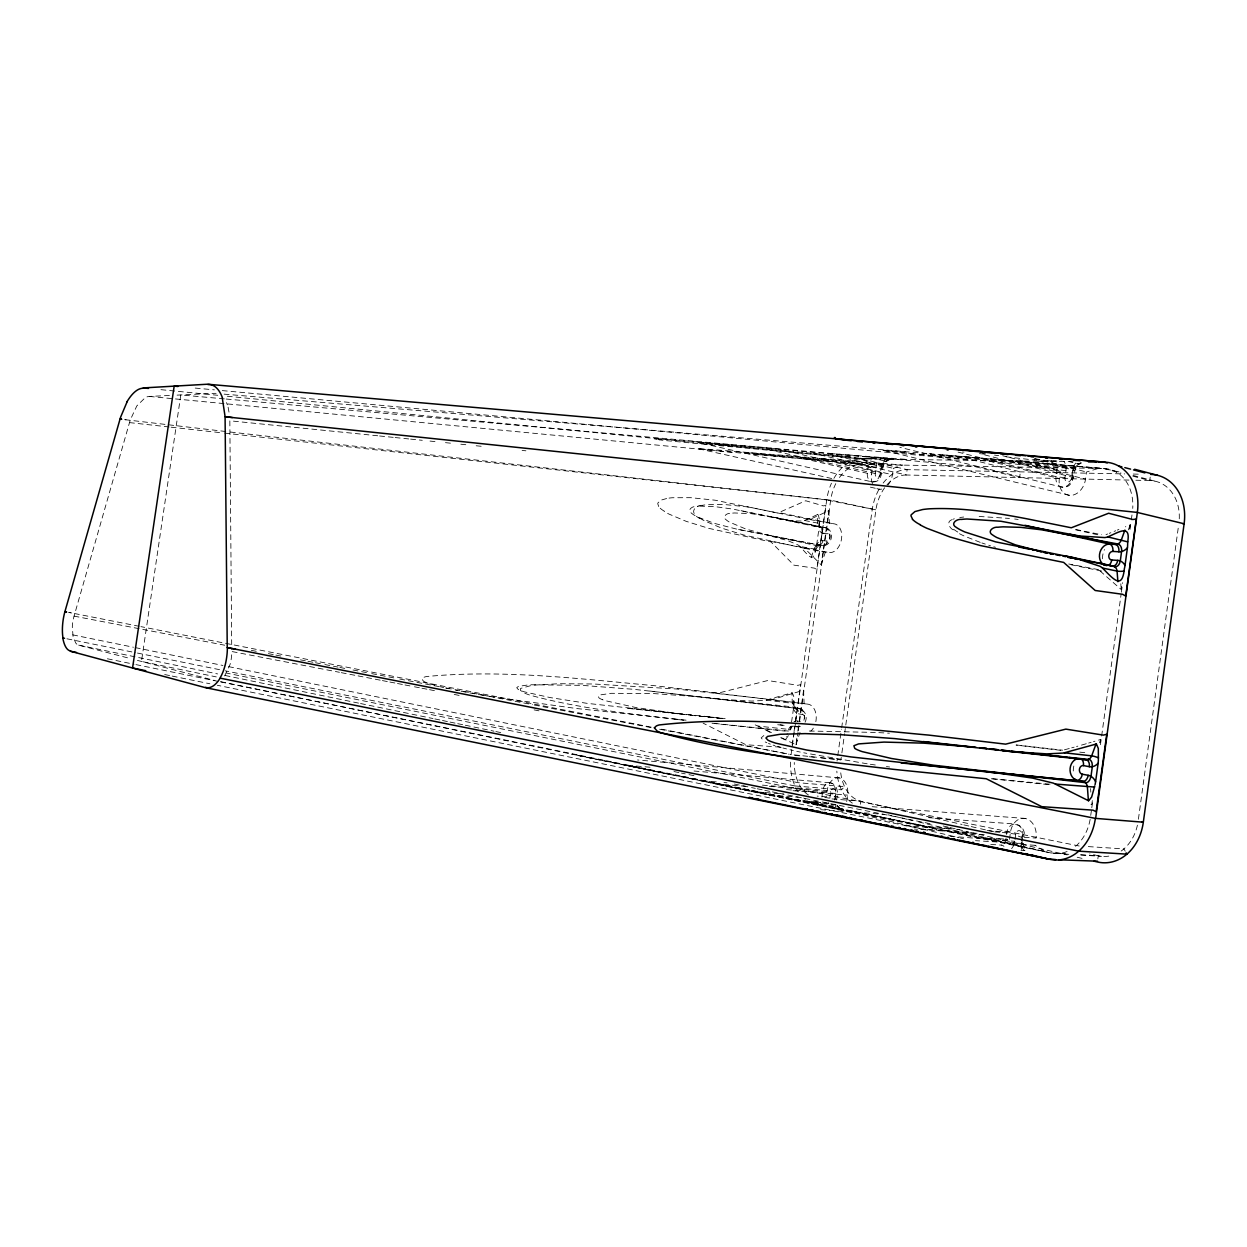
<?xml version="1.0" encoding="UTF-8"?>
<svg xmlns="http://www.w3.org/2000/svg" width="1247" height="1247" viewBox="0 0 1247 1247"><rect width="100%" height="100%" fill="white"/><g stroke="black" fill="none" stroke-linecap="round" stroke-linejoin="round"><path stroke-width="0.75" stroke-dasharray="5 3.75" d="M1018.316 836.098C1027.263 840.431 1024.785 829.879 1020.934 826.465L1014.731 823.971L925.071 817.409M772.22 516.928L824.875 527.559A5.487 4.068 -86 0 1 828.117 533.778L823.877 533.513A5.471 4.068 -86 0 0 820.635 527.31A5.471 3.663 -78 0 1 817.658 523.117C815.819 506.173 820.542 518.206 819.154 524.488A36.864 23.787 -85.2 0 0 819.108 525.47L819.03 527.559A15.432 10.132 -85.2 0 1 818.843 529.445L816.769 544.097M819.092 525.766L819.232 521.776L820.183 527.232L819.528 526.14L820.9 527.652L732.831 509.088L714.89 506.625L700.144 506.157A106.291 73.729 -79 0 0 698.491 506.266L698.195 506.282M793.731 705.381L793.731 696.2L792.25 692.724L765.268 700.362L751.66 701.095L725.38 699.536L633.492 689.295L581.85 685.351L529.414 684.743L518.393 686.396L516.726 687.689L518.144 689.388A18.066 14.2 -66 0 0 518.799 689.747L519.111 689.903A47.417 37.285 -67.1 0 0 522.025 691.072A99.355 78.249 -69.3 0 0 524.473 691.867L550.036 697.556L587.134 703.355L707.392 716.651M793.747 705.101L793.918 701.095L794.308 705.615L796.225 709.06L794.386 707.61L797.721 708.686L715.186 698.491M1022.93 843.268L1024.8 850.111M1092.31 800.59L1091.748 804.674L1089.332 803.504M1100.322 742.168L1100.696 739.455L1093.494 741.622M1100.01 570.923L1121.256 589.566L1121.817 585.513M1129.579 528.915L1130.141 524.878L1125.34 526.842M1097.843 858.871L1098.264 855.769A42.258 34.028 -89.4 0 0 1109.924 855.925M1150.202 477.102L1149.734 480.547A42.149 33.794 -72.4 0 1 1179.226 519.734M1138.402 819.248L1178.586 525.392M1009.478 839.356L1010.46 832.248A16.912 13 -89.5 0 1 1025.564 818.515A16.912 13 -89.5 0 1 1036.07 838.093L1022.618 837.173M942.654 454.843L1098.545 468.373L1086.527 472.005L1085.529 479.16A16.85 12.906 -72.5 0 1 1070.144 495.402A16.85 12.906 -72.5 0 1 1059.311 478.567L1060.277 471.506L1049.771 467.563L918.758 454.267M1015.042 839.496L1015.775 834.134A4.255 3.258 -89.5 0 1 1019.563 830.673A4.255 3.258 -89.5 0 1 1022.197 835.599L1021.184 842.785A11.847 9.15 89.9 0 0 1021.059 846.121A13.094 10.116 89.9 0 0 1022.244 851.155M1071.547 477.913A4.24 3.242 -72.5 0 1 1067.681 481.997A4.24 3.242 -72.5 0 1 1064.969 477.772L1065.951 470.665A11.628 8.807 -72.5 0 0 1066.076 467.516A12.844 9.727 -72.5 0 0 1063.847 461.25M1075.725 463.089A13.047 10.023 -71.9 0 0 1073.262 467.625A11.8 9.056 -71.9 0 0 1072.514 470.789L1071.532 477.913L1073.854 477.617L981.373 454.048M1022.54 838.218L1021.792 843.627A6.422 4.941 90 0 0 1024.551 850.563A6.36 3.928 -58.5 0 1 1026.032 851.124M1090.735 815.398L1091.53 809.662M1091.795 807.76L1092.575 802.024M1100.446 744.693L1121.131 594.086M1121.38 592.185L1122.69 582.661M1130 529.414L1131.045 521.807M1131.31 519.905L1132.089 514.2M792.157 744.973L793.856 732.909M794.043 731.568L794.994 724.866M795.555 720.844L800.636 684.65L797.846 685.32L767.825 680.519L718.178 693.129L655.018 685.756C579.278 678.711 502.525 669.312 426.505 676.529A22.711 18.222 -57.9 0 0 423.918 677.261L421.798 678.992L423.59 681.252A36.163 29.351 -59.9 0 0 426.801 682.764L436.138 685.679M791.066 754.591L795.539 722.683M795.789 720.906L826.714 499.969A42.866 29.507 -77.4 0 1 831.453 483.213M781.682 737.819L795.913 744.786L797.347 734.545M797.831 731.132L798.781 724.32M799.265 720.906L803.582 690.23L771.955 699.614L675.936 688.952L593.65 683.995L559.046 683.715L532.344 685.211L520.56 688.438L520.358 690.308L523.927 692.818A55.803 43.801 -67.3 0 0 525.688 693.581L527.917 694.439A130.499 102.535 -70.3 0 0 530.224 695.218C580.042 708.857 631.777 713.83 682.904 720.158M699.738 518.097L701.515 519.204A122.487 84.406 -84.4 0 0 704.555 520.872L721.389 528.027L743.695 534.979L804.596 548.337L821.212 564.844L828.819 510.693L809.677 519.531L748.699 507.03L725.068 504.583L707.33 504.676A125.261 86.246 -78.4 0 0 704.586 504.973L704.165 505.019A84.453 58.297 -79.3 0 0 702.279 505.362M796.303 744.693L798.049 732.254M798.298 730.477L799.296 723.369M799.545 721.592L830.658 500.172A37.316 25.439 -77 0 1 835.786 483.633M821.898 797.067L822.786 790.676A9.446 6.5 -86.5 0 1 830.471 782.804C838.078 784.597 838.327 793.903 836.425 799.997M845.372 456.371L847.352 456.573A29.18 1.107 3.1 0 1 849.02 456.761L860.118 458.257L866.135 460.782A5.612 3.819 -75.9 0 1 868.271 466.16L867.382 472.504A9.415 6.453 -75.9 0 0 872.619 481.919A9.415 6.453 -75.9 0 0 880.46 472.8L881.348 466.394A5.689 3.928 -75.6 0 1 885.043 461.047A5.658 3.788 71.3 0 0 888.488 458.896L888.706 458.896M846.713 801.572L847.617 795.134A15.073 10.412 -86.5 0 0 839.48 777.941A15.073 10.412 -86.5 0 0 827.182 790.489L826.293 796.833L817.206 796.116M872.51 483.587A15.011 10.335 -75.9 0 1 871.497 474.265L872.37 467.952L864.015 464.43L719.862 451.087M829.801 798.267L830.689 791.876A3.788 2.603 -86.5 0 1 833.775 788.728A3.788 2.603 -86.5 0 1 835.817 793.045L835.537 799.623M888.488 458.896A38.205 1.434 3 0 0 887.895 458.896L885.323 458.896A11.613 8.012 -75.6 0 0 882.05 464.445A10.49 7.248 -75.6 0 0 881.411 467.266L880.522 473.642A3.772 2.588 -75.9 0 1 877.389 477.289A3.772 2.588 -75.9 0 1 875.285 473.517L876.173 467.173A10.366 7.077 -75.8 0 0 876.329 464.352A11.457 7.809 -75.8 0 0 874.63 458.756M837.766 755.588L841.413 729.557M841.663 727.827L872.214 509.696A41.977 29.46 -76.7 0 1 880.008 487.608M834.633 800.028L835.537 793.591A9.446 6.5 -86.5 0 0 830.471 782.804L829.255 782.695M820.978 757.88L840.914 759.813L841.647 754.591M841.896 752.861L844.578 733.719M844.827 731.973L845.31 728.497M845.793 725.021L875.924 509.852A36.537 25.657 -76.7 0 1 906.398 474.998L907.13 469.651L1124.7 473.907M887.864 485.161A15.011 10.335 -75.9 0 0 892.447 474.748L893.335 468.358L902.968 465.084L711.834 449.528A72.388 2.681 3.3 0 0 708.421 449.279L708.109 449.263A41.042 1.543 3.2 0 0 705.864 449.107L698.18 448.702L705.708 449.653M860.383 804.237L860.804 801.197A36.662 25.782 -85.7 0 1 840.665 772.111M791.549 722.169L793.451 708.748A22.508 15.603 -80.4 0 0 793.653 706.207M794.027 721.654A11.223 7.544 -84.5 0 1 795.415 721.109L796.568 713.05A11.207 7.544 -83.6 0 1 793.466 708.748M791.237 727.048L792.157 726.237L789.585 731.724L790.614 727.391L789.787 730.913M790.738 726.845L790.863 726.315A5.487 3.679 -84.5 0 0 788.65 729.386L786.919 734.639M741.061 510.678L825.982 527.777C835.225 530.661 831.983 546.576 822.334 545.64L737.725 529.336L820.682 545.329L817.377 545.407L819.653 544.534L815.569 549.257L816.224 546.778A19.671 13.031 -84.9 0 0 816.801 544.113A11.161 7.513 -78.9 0 1 820.947 540.933A10.101 6.796 -78.8 0 1 822.864 540.715L827.104 540.995A3.663 2.478 -78.4 0 0 830.097 537.551A3.663 2.478 -78.4 0 0 828.117 533.763M816.006 547.636C813.777 564.626 808.742 555.741 799.686 546.17A23.116 15.369 -83.9 0 0 797.893 544.892L787.325 540.465L772.298 536.537M169.405 395.486L149.344 396.437A55.008 20.513 -80.4 0 0 145.291 397.59L136.827 405.914L130.234 420.036L73.76 617.218A17.458 6.235 -82.2 0 0 72.31 626.867L73.09 636.843L75.802 643.109A31.456 11.27 -82.1 0 0 78.717 645.151L129.361 658.291M805.063 722.216C808.835 715.248 802.803 707.298 795.243 707.937A5.487 3.679 -83.6 0 1 792.313 703.292L791.923 692.755M811.189 557.705L813.995 549.101A5.471 3.679 -78.9 0 1 818.11 545.344A5.471 4.068 -85.8 0 0 822.864 540.715M821.212 564.844L825.327 552.281L829.567 552.592A14.59 9.867 -78.4 0 0 841.538 538.813A14.59 9.867 -78.4 0 0 833.62 523.756L777.598 512.361M788.369 735.652L785.298 739.923L786.327 736.385M795.913 744.786L800.028 732.332M1128.332 529.866L1130.141 524.878M1099.495 742.744L1100.696 739.455M1081.102 463.245L1076.738 465.521L1077.47 464.882C1071.968 472.629 1075.475 489.136 1061.259 486.969L899.913 447.346M224.616 675.921L230.056 664.495A20.607 8.682 -82.7 0 0 231.755 652.914L231.755 651.511L307.728 666.179M1023.382 843.549L975.45 840.665M763.834 735.543L761.169 737.897L764.162 741.373M952.209 519.578C946.005 521.386 949.248 528.011 953.378 529.991M817.299 514.668L804.564 520.467A21.028 13.857 -85.7 0 1 802.257 521.028L791.346 520.903L776.569 518.471M1117.312 530.1L1118.918 529.445M1114.101 531.393L1115.706 530.754M1109.253 533.342L1110.859 532.687M1106.011 534.62L1107.632 533.981M702.279 505.316C696.075 504.864 689.7 511.691 696.652 515.853M953.238 519.157L954.329 518.783M892.868 458.756L885.043 461.047L867.85 457.01A28.884 1.138 3 0 1 864.81 456.776L708.732 443.262A60.854 2.463 3.2 0 0 706.971 443.121L706.737 443.106A36.677 1.512 3.2 0 0 705.007 442.981L698.912 442.638L703.916 443.293M888.908 458.896L892.821 458.818L885.386 461.608L886.461 460.844C879.556 467.017 884.871 483.54 871.435 481.732L698.912 442.669L729.199 445.771M1081.352 462.777L1077.891 463.837L1069.256 461.593M1088.678 743.041L1091.094 742.324M1086.262 743.742L1076.582 746.501M1071.703 747.841L1074.135 747.171M1069.271 748.512L1061.914 750.476L1016.056 745.067M1075.678 467.578L1057.316 467.079L932.927 455.046A72.092 3.024 2.8 0 1 931.805 454.906A42.382 1.777 2.9 0 1 930.683 454.765L928.953 454.454L941.61 455.264A102.784 4.1 3 0 1 944.883 455.529L1075.6 467.5M883.733 464.414L871.824 464.18M800.371 726.502L790.988 726.19M669.047 498.099L669.499 498.036A127.381 89.27 -77.4 0 1 672.336 497.74L690.682 497.678L715.108 500.203L777.801 513.047L805.718 500.748L823.285 505.861L825.826 505.471L816.816 569.567L814.478 568.133L793.934 565.156L770.989 541.946L708.764 528.354L686.146 521.324L669.062 514.123A115.924 81.491 -83.6 0 1 665.68 512.236L664.168 511.317M1007.592 839.574L998.177 840.649L981.451 837.516L1007.607 839.231M892.712 458.834L887.708 458.896M732.675 513.094L732.955 513.078A105.075 71.578 -79.9 0 1 734.545 512.969L750.928 513.608L771.238 516.741M815.569 549.257L799.935 546.42M177.058 395.128L214.624 393.335A59.155 23.724 -80.2 0 1 216.105 393.382M809.303 731.023L875.332 732.441M1073.153 461.717L860.898 458.88L663.731 440.409M881.411 467.266L883.032 467.048L826.434 453.518M1072.514 470.789L1074.852 470.462L1033.732 459.691M885.323 458.896L872.962 458.725M880.522 473.642L882.143 473.424L778.674 449.216M979.16 516.461L1009.431 518.425M756.118 454.391L861.053 464.414L1103.408 468.482L1122.191 472.597M1133.242 474.063L1141.862 474.234M870.141 458.662L868.052 458.6M871.232 458.678L872.729 458.725M869.549 458.647L871.731 458.693M1128.987 480.079L906.398 474.998L813.48 453.378M1135.861 480.235L1149.734 480.547L1132.619 476.105M1055.804 461.063L1056.91 461.094M1055.445 461.047L1052.827 460.985M1056.178 461.078L1047.075 460.72L1052.219 460.954M868.956 458.631L862.893 458.428M1065.951 470.665L1057.378 469.62L1002.682 455.747M867.756 458.6L865.901 458.537M876.173 467.173L868.271 466.16M1064.985 477.772L1056.006 476.635L957.088 451.882M875.285 473.517L765.845 449.123M864.342 458.491L862.191 458.397M878.839 732.628L889.407 733.205M809.677 519.531L833.62 523.756M871.388 464.149L750.429 453.456A98.7 3.819 3.1 0 1 748.184 453.222L742.698 452.583L748.683 452.895M220.516 681.657L1050.504 852.886L1068.679 853.992M1080.619 854.709L1098.264 855.769L1089.769 853.821M1080.868 855.068L1101.522 856.33M1020.966 850.345L1024.551 850.563M990.757 844.437L1001.466 845.107A6.375 4.177 81.1 0 1 1003.975 846.417M1068.85 854.335L1050.504 852.886L916.67 821.524M950.027 836.254L1014.793 841.289M1079.201 846.012L226.533 673.084M1088.319 846.604L1123.921 848.911L1125.23 851.202M953.441 832.528L984.195 834.586M830.362 453.549L907.863 459.504M868.115 457.026L891.964 458.662M780.201 747.124L745.924 744.74L703.121 723.166M904.854 825.717L951.773 828.959M956.465 829.286L959.598 829.489M994.825 831.92L1000.827 832.341M1002.323 832.45L1015.775 834.134M967.547 832.154L922.967 829.115L217.305 685.273M914.347 829.068L917.511 829.286M920.676 829.489L977.071 833.308M818.11 545.344L822.334 545.64A5.487 4.068 -85.8 0 0 827.104 540.995M928.064 826.543L952.77 828.257M987.094 830.627L1010.46 832.248M930.013 823.659L779.718 793.404M820.62 809.662L859.323 812.732A52.265 0.795 12.5 0 1 860.929 813.044L921.814 825.389M794.183 800.044L815.819 804.549L836.737 806.139L843.767 810.519M910.294 823.488L857.297 812.374L884.497 814.385M1025.47 818.5L870.998 806.606M813.574 803.037L837.064 804.829M831.998 798.937L860.804 801.197L962.076 824.47M769.228 794.9L798.127 797.176M828.896 803.333L804.034 801.416L811.719 803.13M756.664 791.892L783.568 794.027M702.607 780.793L717.913 782.056M723.993 782.555L727.017 782.804M769.321 786.28L830.689 791.876M714.999 783.786L745.535 786.265M786.498 789.6L837.314 793.575L835.802 793.045M793.014 790.707L847.617 795.134M905.634 451.695L882.58 450.167L884.45 450.526A48.399 2.089 2.9 0 0 885.697 450.681L885.884 450.713A88.147 3.819 2.9 0 0 888.004 450.978L888.378 451.024M795.227 785.969L841.476 789.819L844.609 786.639L798.329 782.711L224.772 665.851M762.431 785.142L827.182 790.489M929.202 453.69L1103.408 468.482L1121.053 473.081M224.148 394.146L931.447 453.877M964.336 456.729L1103.408 468.482A43.177 33.747 -73.2 0 1 1132.744 508.417M694.049 771.02L830.44 782.789M649.999 767.217L625.012 765.066L669.39 774.387M839.418 777.925L637.544 759.969M224.351 398.869L180.799 394.94L141.472 661.44L216.277 676.903M226.237 399.04L973.611 466.3L1019.594 477.585L1020.389 471.865L974.219 460.408L222.044 390.576M775.509 448.624L673.209 439.879A142.174 5.643 3.3 0 0 669.92 439.63L656.982 438.695A8.012 1.06 2.6 0 0 656.358 438.601L653.849 438.726L657.044 439.458M732.145 452.24L707.408 449.84M195.233 388.082L214.39 389.859M727.78 445.631L840.478 455.872M723.572 445.241L716.074 444.509M149.344 396.437L717.274 450.853M992.783 778.767L1050.333 784.223M982.667 453.534L985.722 453.83M946.878 450.51L948.453 450.65M962.481 452.006L964.025 452.147M979.378 453.627L985.457 454.22M994.514 455.093L998.644 455.654M794.136 754.871L840.914 759.813M794.807 755.355L800.683 755.916M809.428 756.758L818.11 757.599M841.289 455.95L845.185 456.34M837.205 455.56L849.269 456.792L866.135 460.782A5.627 4.084 -66.3 0 0 870.702 458.662M160.957 389.672L217.742 395.283M227.281 396.234L861.412 458.88M860.305 458.273L861.365 458.35L860.118 458.257M711.943 444.103L707.08 443.62A100.446 4.318 3.1 0 1 704.726 443.371M913.505 453.737L898.323 452.147M932.74 455.669L888.768 451.071M377.701 435.78L229.838 420.785L231.739 649.562M379.634 435.982L393.21 437.354M395.143 437.557L408.704 438.928M410.637 439.115L422.265 440.3M430.012 441.079L437.759 441.874M445.475 442.654L451.227 443.246M460.829 444.213L466.581 444.789M476.183 445.771L481.934 446.348M522.103 450.432L525.907 450.806M686.084 720.174L576.13 708.467L492.986 696.902M714.515 723.416L788.416 731.085M991.303 778.767L1049.818 784.753M721.982 718.49L694.454 715.607M674.346 719.207L683.902 720.236M712.037 723.26L785.111 731.101M627.444 708.249L692.475 715.388M755.214 724.912L758.051 726.081L788.65 729.386A5.471 1.263 18.5 0 0 790.364 728.513M896.64 451.96L882.58 450.167L1070.051 495.402M129.454 422.593L169.233 426.988M171.135 427.207L222.714 432.912M224.631 433.114L830.658 500.172L875.924 509.852L826.979 500.031M704.041 716.292L725.162 718.615M629.392 708.452L721.062 718.506M777.692 724.725L783.599 725.38M826.496 499.922L227.655 431.727M1016.367 744.973L1062.631 750.195M1079.793 752.128L1085.576 752.767M708.514 716.776L722.87 718.568M225.785 431.509L123.063 419.46L126.072 419.818M700.58 449.091L698.975 448.889M649.781 691.025L799.421 708.686A5.502 4.084 -80.3 0 1 802.709 714.593L798.532 713.83A10.163 6.843 -83.6 0 1 796.568 713.035M1014.668 519.001L1018.16 519.438M771.955 699.614L808.274 704.212A14.621 9.898 -84.1 0 1 815.507 723.104M714.282 692.896L808.274 704.212M766.157 700.159L792.313 703.292A5.471 0.904 -1.8 0 1 793.793 704.228M680.488 714.001L635.424 707.439L605.044 700.627A86.869 66.013 -73.2 0 1 602.878 699.863L602.363 699.645M1034.963 458.802L1035.135 458.818A31.518 1.309 2.8 0 1 1036.849 459.052L1046.997 460.704L1054.198 463.494A6.329 4.209 -67 0 0 1058.75 461.468M1045.781 461.343L1005.144 456.714M662.936 440.3L659.382 439.817M1034.464 458.74L1054.198 463.494A6.297 4.77 -72.6 0 1 1056.988 469.527L1056.006 476.635A10.568 8.059 -72.6 0 0 1062.756 487.187A10.568 8.059 -72.6 0 0 1072.389 476.993L1073.371 469.823A6.391 4.894 -72 0 1 1077.891 463.837A6.329 3.85 72.8 0 0 1080.572 462.933M780.092 724.803L784.114 725.364M819.31 526.842L818.281 526.686M886.414 766.562L889.625 767.014M824.75 797.379L829.037 798.111M870.344 764.271L876.781 765.206M867.148 763.788L803.738 752.814M817.767 526.608L808.742 524.925M698.741 448.842L832.544 478.692M883.64 464.352L752.315 453.16A59.794 2.182 3.2 0 0 750.6 453.035L750.382 453.02A36.023 1.341 3.2 0 0 748.683 452.895M491.037 696.59L485.223 695.623M483.29 695.296L478.209 694.408M474.748 693.8L469.527 692.849M795.415 721.109A10.179 6.843 -84.4 0 1 797.519 721.062L800.309 721.577M806.154 801.774L804.081 801.4L811.189 802.756M1098.591 569.645L1068.741 563.987M770.49 541.354L829.567 552.592M804.596 548.337L825.327 552.281M792.702 726.035L796.88 726.83A9.165 6.173 -84 0 0 799.81 726.346M71.734 612.978L68.756 612.402L139.025 626.259M466.035 692.194L460.813 691.181M626.586 765.346L625.074 765.081L660.723 772.22M806.934 801.93L807.339 802.008A77.595 1.231 12.5 0 1 808.586 802.242L821.524 804.814M74.056 616.112L224.694 645.213M251.333 650.357L257.007 651.448M268.339 653.646L274.013 654.737M275.899 655.096L281.557 656.203M300.449 659.85L306.092 660.941M307.962 661.3L313.589 662.391M315.475 662.749L322.973 664.199M324.859 664.557L337.999 667.098M339.87 667.457L345.497 668.548M352.995 669.998L369.829 673.24M371.7 673.614L394.13 677.947M399.726 679.023L442.654 687.315M446.379 688.032L532.407 704.649M534.277 705.023L652.259 727.812M659.647 729.23L789.242 754.279M309.599 666.537L339.433 672.289M341.288 672.663L356.206 675.531M358.076 675.89L380.522 680.223M382.408 680.597L388.051 681.688M389.937 682.047L395.595 683.138M397.481 683.512L403.124 684.603M405.01 684.962L412.554 686.411M414.44 686.785L420.083 687.876M421.969 688.235L427.627 689.326M429.514 689.685L437.042 691.15M454.22 694.454L459.956 695.561M534.121 709.886L539.795 710.977M627.023 765.44L627.88 765.596A48.571 0.857 12.4 0 1 629.174 765.861L630.047 766.032M661.58 729.183L790.957 754.575M651.168 727.141L140.911 626.633M795.602 799.81L811.423 802.819L818.328 801.79A5.643 3.85 -86.5 0 0 819.7 801.197M794.791 799.654L789.928 798.672M811.532 802.85L813.465 803.255M813.044 803.115L863.548 813.325M633.429 766.702L639.945 768.012M1075.912 529.507L1101.709 534.729M804.564 520.467L817.658 523.117A5.471 1.418 -2.5 0 1 819.154 524.488M774.2 517.349L800.855 522.727M455.638 690.152L457.353 690.495M794.838 785.922L225.317 670.839M66.933 638.791L135.642 652.695M137.466 653.069L221.545 670.075M829.442 806.404L843.299 809.209M72.716 634.863L133.429 647.24M135.299 647.614L222.932 665.477M107.382 658.775L134.053 664.23M135.939 664.604L219.004 681.579M220.875 681.969L813.169 802.974L958.974 837.688M694.782 779.188L571.796 754.139L581.367 756.243A65.686 1.138 12.3 0 0 583.393 756.664L774.512 795.991M851.467 810.862L1014.029 844.468A11.675 8.9 -89.5 0 0 1014.731 841.709M657.465 771.566L662.36 772.563M718.771 784.69L858.357 813.745M164.682 674.549L170.356 675.703M172.242 676.092L209.87 683.761M673.972 771.55L679.615 772.704M681.486 773.093L685.242 773.873M689.014 774.652L694.688 775.821M734.389 784.036L755.323 788.369M757.225 788.759L762.93 789.943M764.832 790.333L770.552 791.518M772.376 791.892L777.894 793.03M809.287 802.18L694.891 779.079M809.615 802.257L810.55 802.444M912.056 823.862L930.823 827.727M682.701 776.569L797.488 800.184L818.328 801.79A5.658 4.068 80.5 0 1 822.163 805.266M1071.126 564.751L1102.94 571.344M78.717 645.151L217.602 673.926M225.099 675.484L358.715 703.152M360.57 703.542L432.974 718.537M434.876 718.927L440.596 720.111M442.498 720.517L448.203 721.701M450.105 722.091L455.825 723.276M457.727 723.665L463.448 724.85M465.349 725.24L493.952 731.178M495.854 731.568L501.575 732.753M811.672 802.881L1023.413 846.713L1021.059 846.121M771.02 535.742L816.629 545.672A5.3 3.476 -84.8 0 0 820.853 540.917L822.054 533.061A5.393 3.523 -85.1 0 0 819.326 526.717M736.556 529.087L714.469 523.397L697.806 517.084A100.929 69.957 -84.2 0 1 696.34 516.336L694.158 515.105A43.988 30.707 -83 0 1 692.521 513.998A23.958 16.757 -82.6 0 1 691.758 513.405C686.692 510.413 691.96 506.048 696.075 506.531A70.83 49.225 -79.8 0 1 698.195 506.313M815.819 804.549L844.063 810.566L837.22 805.796L838.031 806.871L836.581 803.785M770.506 535.633L745.862 529.055L729.199 521.979A46.279 31.705 -83.7 0 1 727.25 520.685A24.317 16.694 -83.3 0 1 726.502 520.093C721.608 517.209 726.58 512.86 730.633 513.328A69.177 47.215 -80.6 0 1 732.675 513.125M812.421 803.037L814.837 803.567M796.786 751.317L800.247 752.081M449.185 688.796L445.538 687.97M870.375 487.156L879.821 489.276M1075.584 529.804L1100.992 535.524M813.886 803.349L815.928 803.816M817.315 804.144L815.382 803.692M803.115 458.537L871.497 474.265M963.884 824.891L969.402 826.153M971.242 826.59L978.661 828.289M980.532 828.725L993.688 831.749M818.562 804.424L816.645 803.988M849.036 462.512L872.37 467.952M823.799 458.818L892.447 474.748M819.497 804.642L820.417 804.861M818.25 804.346L821.305 805.063M789.99 749.759L793.357 750.554M943.215 825.997L948.593 827.244M950.401 827.665L955.81 828.928M957.634 829.349L968.607 831.92M970.447 832.341L1067.229 854.928M1077.174 857.25L1083.877 858.809M888.082 814.821L891.605 815.647M895.128 816.473L898.697 817.315M902.251 818.141L907.629 819.404M909.437 819.825L913.053 820.682M821.009 805.001L825.919 806.139A11.504 7.872 -86.6 0 0 828.522 802.616M861.833 458.958L907.13 469.651A41.977 29.46 -76.7 0 0 883.032 483.213M869.907 462.84L893.335 468.358M443.651 687.549L439.864 686.629M1022.181 835.599L1024.364 836.285M960.502 838.062L963.588 838.795M1021.184 842.785L1022.665 843.175M834.929 804.128A11.659 8.074 -86.8 0 0 836.425 808.648L840.54 809.646M840.322 809.599L843.05 810.269M841.585 809.911L843.892 810.503M989.214 461.063L1059.311 478.567M1036.413 465.474L1060.277 471.506M1015.307 461.421L1085.529 479.16M786.514 748.917L782.945 747.997M1062.615 465.879L1086.527 472.005M137.419 660.396L214.936 680.503M1133.009 475.419L1155.891 481.389M781.168 747.514L777.629 746.517M993.797 546.778L995.465 547.277M988.715 545.204L990.414 545.734M774.995 745.706L774.06 745.41A153.163 118.278 82.6 0 1 773.124 745.114M985.301 544.097L981.903 542.959M980.22 542.367L964.227 536.023A143.67 109.533 84.2 0 1 960.081 534.028L957.634 532.687M770.303 744.132L768.495 743.43M802.678 710.042L800.153 708.857M785.174 739.876L780.123 737.382M765.206 741.949L766.313 742.479A66.2 51.563 85.6 0 0 766.858 742.729M769.96 732.27L758.051 726.081M771.441 732.644L763.242 728.388M658.712 506.531L657.761 503.788A2.12 1.512 -81.5 0 1 657.964 502.9L661.066 500.125L667.083 498.395A86.822 61.009 -78.3 0 1 669.047 498.13M226.471 402.578L227.359 404.792M228.107 407.192L229.542 415.142M1120.804 583.767L1121.256 589.566M1090.564 788.618L1090.829 792.188M828.819 510.693L829.364 523.522M803.582 690.23L804.097 703.479M1102.457 558.796A17.302 13.779 -74.9 0 1 1104.468 549.537M1022.789 836.41A10.615 8.121 -89.4 0 0 1016.243 824.127A10.615 8.121 -89.4 0 0 1006.812 832.747L1005.815 839.901A6.329 4.801 -89.5 0 1 1001.466 845.107M1014.029 844.468A12.906 9.82 -89.5 0 1 1011.582 848.63M1090.143 819.388A43.286 33.981 -88.7 0 1 1073.324 848.054M1067.105 851.498A43.286 33.981 -88.7 0 1 1050.504 852.886M1137.42 825.171A42.258 34.028 -89.4 0 1 1121.1 851.093M1073.277 770.989A17.333 13.857 -86.8 0 1 1074.649 763.258M963.697 517.037A149.141 116.376 -87.5 0 0 962.809 517.146L962.248 517.209A100.29 78.421 -89.4 0 0 959.785 517.536M957.836 532.079A63.753 48.586 84.3 0 1 953.659 529.32M881.769 489.089A15.011 10.335 -75.9 0 1 876.127 488.123M824.875 527.559A9.15 6.157 -78.4 0 1 829.801 537.005A9.15 6.157 -78.4 0 1 822.334 545.64M823.877 533.513A10.101 6.781 -78 0 1 822.054 533.061A11.176 7.498 -78 0 1 818.843 529.429M839.449 477.507A37.316 25.439 -77 0 1 861.053 464.414M808.477 795.04A37.441 25.579 -85.4 0 1 794.277 762.478M833.931 478.334A42.866 29.507 -77.4 0 1 861.599 458.912M813.387 803.021A42.99 29.46 -85.1 0 1 803.769 798.002M798.314 791.845A42.99 29.46 -85.1 0 1 795.025 785.953A42.99 29.46 -85.1 0 1 790.473 760.81M852.34 803.13A42.102 29.616 -85.7 0 1 836.831 771.145M837.033 761.044A42.102 29.616 -85.7 0 1 837.283 759.064M839.449 809.381A5.674 3.866 -56.9 0 0 836.737 806.139A5.705 3.944 -86.8 0 1 835.194 804.237M813.325 728.139A14.621 9.898 -84.1 0 1 810.831 731.085M795.212 721.109A5.362 3.71 -80.1 0 1 795.15 721.639M791.829 726.393A5.362 3.71 -80.1 0 1 790.816 726.518M602.363 699.645A36.942 28.073 -71.4 0 1 600.181 698.663L599.651 698.351A12.002 9.119 -70.6 0 1 599.043 697.93L598.201 696.278L600.555 694.86L611.248 693.316L653.444 693.55L693.893 696.465L793.606 706.971A5.347 3.679 -80.2 0 1 796.397 713.003M795.243 707.937A5.487 4.084 -80.3 0 1 798.532 713.83M799.421 708.686A9.165 6.173 -84 0 1 803.66 721.343M798.828 726.424A5.502 4.084 -80 0 1 796.88 726.83M802.709 714.578A3.679 2.478 -84 0 1 804.705 717.836A3.679 2.478 -84 0 1 802.803 721.686M797.519 721.062A5.487 4.084 -80 0 1 797.441 721.545M661.456 439.256A58.687 6.859 -0.2 0 1 660.427 439.115M659.585 439.801A83.362 10.319 -0.9 0 1 658.478 439.63M664.246 511.099A33.014 23.475 -82 0 1 658.619 506.656M699.598 518.471A54.151 38.143 -80.8 0 1 696.434 516.336M815.865 549.07L815.039 551.533L815.865 549.07M1035.072 845.295L1006.968 843.502L1045.765 851.795L1035.072 845.295"/><path stroke-width="1.5" d="M1127.724 541.868C1130.764 523.989 1119.089 532.048 1107.804 536.896A25.189 18.767 -87.7 0 1 1104.702 537.566L1079.559 535.992L1000.889 521.246L967.033 519.001A127.038 99.168 -87.9 0 0 964.866 519.111L964.477 519.142A84.469 66.029 -89.5 0 0 961.702 519.407C956.371 518.627 949.684 524.161 956.636 527.606A28.4 22.119 87.8 0 0 957.54 528.229L957.712 528.307A52.109 40.372 87 0 0 959.972 529.632L962.965 531.113A119.166 91.327 84.9 0 0 964.96 532.017L995.589 541.853L1074.228 557.83L1099.714 566.185A27.699 20.638 -85.6 0 1 1102.161 567.728C1113.555 579.154 1122.16 590.299 1124.373 568.632A23.584 17.442 -86.1 0 0 1125.028 565.421L1127.428 547.807A18.502 13.733 -86.5 0 0 1127.615 545.547L1127.693 543.037A44.331 32.266 -86.6 0 1 1127.724 541.868L1107.804 536.896M1098.404 759.22L1098.311 748.418L1096.409 743.991L1063.379 753.048L1046.81 753.889L1011.083 751.567L894.863 738.614L841.741 734.748L805.11 733.626L780.139 734.28L767.622 736.4L765.939 738.021L767.918 740.126A21.667 16.959 87.2 0 0 768.744 740.562L769.15 740.765A56.629 44.159 85.9 0 0 772.766 742.168A117.795 91.374 83.9 0 0 775.759 743.165L806.575 750.008L850.828 756.913L998.379 773.156L1032.578 778.097L1053.372 783.132L1088.631 800.792L1091.624 797.067L1094.741 786.031M1098.373 759.891L1098.358 760.218A27.044 19.251 -81 0 1 1098.139 763.289L1095.599 781.729A25.158 17.739 -80.6 0 1 1095.115 784.394L1095.037 784.722M1098.093 763.273A13.358 10.709 -85.9 0 1 1092.31 766.702L1091 776.351A13.39 10.693 -87.8 0 1 1095.583 781.729M1125.012 565.421A13.312 10.646 -75.7 0 0 1120.289 560.963L1121.567 551.564A6.438 4.77 -86.4 0 0 1117.686 543.941L1041.572 529.804L1020.857 527.356L1003.212 526.842A125.105 96.424 -86.8 0 0 1001.092 526.967L1000.733 526.982A82.193 63.457 -88.3 0 0 998.036 527.232C992.83 526.499 986.377 531.908 993.095 535.275A28.759 22.119 89.1 0 0 993.968 535.883L994.14 535.976A54.712 41.868 88.3 0 0 996.805 537.519L1015.354 544.83L1042.009 551.922M1097.531 861.194L1058.765 859.76M1124.903 530.053L1121.349 539.951A6.547 5.191 -73.9 0 1 1115.613 544.456L1109.643 544.097L1024.94 525.283M1096.004 744.023L1091.686 755.838A6.547 5.237 -85.9 0 1 1086.028 759.766L1002.401 750.632M126.976 402.095L120.6 417.184L120.086 418.945L121.567 419.21M1094.523 787.044L1055.523 784.082M1088.475 461.936L1096.409 462.013M1098.856 462.06L1104.561 462.138L1027.746 455.888M1103.922 462.123L207.454 384.216L143.202 387.926L148.487 388.44M1182.795 523.709L1184.12 523.771L1143.328 822.194A48.539 39.078 -89.4 0 1 1097.422 861.973L1094.024 861.178M1088.615 759.423L1010.803 751.271M1046.514 858.637L1055.726 859.588M1120.289 560.963A12.049 9.633 -75.7 0 0 1117.686 560.371L1111.716 559.981A4.349 3.46 -74.9 0 1 1108.832 555.476A4.349 3.46 -74.9 0 1 1112.885 551.408L1118.855 551.798A12.065 9.602 -73.9 0 0 1121.567 551.548A13.343 10.615 -73.9 0 0 1127.428 547.792M1079.138 851.187L1126.929 854.148L1126.166 852.839M1025.876 455.763L973.704 450.791M1062.241 459.473L1060.028 459.317A34.745 1.481 2.7 0 1 1059.436 459.27M1073.589 460.268L1080.073 460.72M1109.69 565.733L1114.615 566.574M895.549 444.291L849.254 440.097M956.059 449.185L883.484 443.293L884.419 443.496M957.961 449.341L973.517 450.759M906.444 444.961L899.866 444.4A104.608 4.645 3 0 0 896.468 444.119M910.014 445.273L982.013 452.038M1045.438 458.085L1047.496 458.273M1030.926 456.761L1033.373 456.994M178.009 386.492L174.175 386.134L132.556 668.002L145.79 670.699M986.658 452.49L994.373 453.238M1000.499 453.83L1008.106 454.563M1015.666 455.295L1020.373 455.763M901.113 762.946L1083.066 781.355A6.562 5.222 -87.7 0 1 1087.4 787.122L1088.397 800.714M990.336 772.267L1083.066 781.355A6.547 4.224 -80.7 0 0 1088.163 775.307A12.158 9.711 -87.8 0 1 1090.985 776.351M915.376 446.94L916.826 447.081M974.608 747.187L923.715 743.15L883.967 742.09L858.622 743.898L853.883 745.722L854.741 748.34A14.325 10.927 -89.1 0 0 855.52 748.855L856.19 749.229A43.988 33.435 89.9 0 0 858.887 750.413L859.542 750.678A102.878 77.875 88 0 0 862.176 751.614L891.449 758.488L933.426 765.175L1085.482 782.664M845.185 439.677L835.287 438.695L843.253 439.848A186.723 9.259 2.8 0 0 845.653 440.129L851.187 440.768M1137.046 512.392L225.084 416.763L227.235 647.552L1095.38 818.375A49.709 38.969 -88.2 0 1 1049.444 859.23L1049.678 859.292M872.978 443.121L874.786 443.308M901.862 445.522L903.919 445.74M857.235 441.438L862.378 441.999M923.123 741.544L954.656 744.989M956.013 745.145L976.042 747.327M980.002 747.764L986.58 748.481M989.385 748.792L998.395 749.774M1001.372 750.102L1008.792 750.912M1011.753 751.24L1055.975 756.072M1057.861 756.274L1067.198 757.303M1069.069 757.506L1086.028 759.766A6.531 4.224 -80.9 0 1 1089.348 766.687A12.127 9.711 -86 0 0 1092.31 766.702M979.596 747.701L986.845 748.512M1064.455 752.814L1091.686 755.838A6.781 1.263 20.1 0 1 1098.467 757.833M892.899 444.54L887.755 443.948A73.37 3.46 2.8 0 1 886.586 443.792L886.43 443.776A43.131 2.011 2.9 0 1 885.978 443.714M990.196 748.886L997.101 749.681M1001.684 750.211L1008.542 751.006M121.551 419.288L120.039 419.101L64.766 612.152A25.844 9.15 -82.2 0 0 62.974 637.887L64.532 638.308M232.394 417.558L225.084 416.638L222.309 398.074M1082.271 774.216A4.364 3.476 -86.8 0 1 1079.434 769.274A4.364 3.476 -86.8 0 1 1083.456 765.596L1089.348 766.687M749.4 797.425L750.694 797.659A79.309 1.621 12.5 0 1 752.035 797.924L752.939 798.08M1088.163 775.307L1082.271 774.2A6.516 4.224 -80.7 0 1 1077.174 780.232A10.88 8.651 -86.7 0 1 1070.113 768.386A10.88 8.651 -86.7 0 1 1079.372 758.628M804.829 808.679L805.25 808.757A53.356 1.044 12.5 0 1 806.965 809.069L807.464 809.178M227.235 647.661L235.434 649.173M1065.858 556.692L1063.005 556.146M1068.71 557.253L1072.981 558.064M1074.415 558.344L1078.655 559.155M1080.073 559.435L1112.667 566.076A6.531 5.206 -75.8 0 1 1117.063 571.079L1117.904 581.71M1055.819 554.775L1060.137 555.601M755.807 798.641L758.784 799.218M1053.341 554.292L1049.927 553.621L1052.187 554.027M813.932 810.425L811.236 809.895M817.892 811.205L819.513 811.532M972.598 842.317L973.626 842.52M830.907 813.792L832.56 814.12M835.895 814.79L839.262 815.46M824.438 812.498L826.044 812.826M1078.702 851.14L219.971 678.119A30.489 12.719 -82.6 0 0 227.359 648.346M861.022 819.825L862.706 820.167M849.363 817.471L851.015 817.814M947.549 837.314L948.437 837.485M953.628 838.53L954.485 838.701M842.645 816.13L844.328 816.473M1046.139 858.559L1034.854 856.284M923.653 832.31L925.368 832.653M879.946 823.644L880.912 823.831M886.227 824.906L888.02 825.28M891.589 825.997L893.366 826.356M898.682 827.431L900.459 827.79M903.981 828.507L905.743 828.865M910.996 829.925L912.742 830.268M916.233 830.985L917.963 831.328M923.17 832.388L924.9 832.731M941.314 836.051L942.218 836.238M969.122 842.286L973.736 843.221M884.996 825.28L834.555 814.992M961.78 840.79L957.213 839.87M963.619 841.164L968.202 842.099M900.194 828.351L754.123 798.626M902.002 828.709L918.01 831.952M919.787 832.31L925.056 833.37M926.817 833.729L949.357 838.28M951.071 838.623L955.389 839.496M76.503 652.462L70.378 651.215L205.35 687.643L1049.382 859.23L1031.129 854.881M985.894 845.7L981.264 844.749M979.378 844.375L975.606 843.596M1032.313 855.769L959.317 840.478M1142.034 821.913L1143.328 822.194L1095.645 818.391L1137.358 512.455A49.584 38.517 -73.9 0 0 1104.094 462.138M993.236 847.212L998.535 848.303M988.107 846.152L991.911 846.931M822.49 812.498L826.527 813.34M828.554 813.761L832.575 814.587M816.224 811.205L819.965 811.984M1102.504 568.04L1117.063 571.079A6.765 1.496 -4.5 0 0 1123.75 571.126M999.782 848.568L1010.506 850.844M813.527 810.644L812.763 810.488A53.044 1.013 12.5 0 1 810.69 810.051L809.973 809.895M1065.141 555.897L1112.667 565.935A6.516 4.209 -85.3 0 0 1117.686 560.371M1047.293 553.076L1043.334 552.218L1047.792 553.107M1018.721 546.981L1030.006 549.35M1032.235 549.833L1034.48 550.301M1036.709 550.769L1041.151 551.704M1067.728 557.3L1071.033 558.001M1074.322 558.703L1077.611 559.389M1103.517 564.844L1106.697 565.514A10.864 8.604 -75 0 1 1099.558 554.26A10.864 8.604 -75 0 1 1109.643 544.097A6.5 4.209 -85.5 0 1 1112.885 551.423M1012.361 851.233L1016.056 852.013M1017.911 852.418L1033.139 855.582L1030.209 854.85M807.651 809.412L804.175 808.648M752.736 798.329L748.948 797.503M1069.91 534.277L1115.613 544.456A6.516 4.209 -85.5 0 1 1118.855 551.798M1137.623 512.517L1184.12 523.771A48.415 38.813 -72.4 0 0 1150.576 474.406M1028.011 854.304L1025.065 853.587M1134.599 469.246L1157.652 475.341M1104.281 462.201L1107.242 462.98M1118.995 466.082L1121.91 466.846M1124.81 467.609L1130.593 469.137M1133.476 469.901L1144.902 472.909M920.239 524.909L922.297 526.031A136.235 105.138 82.8 0 0 926.926 528.292L950.058 537.005L980.423 545.562L1063.66 562.397L1095.178 590.486L1122.565 594.289L1125.714 596.05L1136.282 519.048L1132.822 519.516L1108.63 513.25L1071.298 527.777L1026.717 518.768C994.732 512.673 962.17 507.295 929.483 508.807A152.305 120.367 -88.6 0 0 925.773 509.135L925.18 509.212A103.501 81.943 89.4 0 0 922.624 509.54L914.924 511.582L911.152 514.855A2.494 1.98 87.1 0 0 910.996 515.915L912.539 519.188M1111.716 559.981A6.5 4.209 -85.3 0 1 1107.866 565.514M1120.165 560.947A6.329 4.676 -86.3 0 1 1114.6 566.684M1075.771 780.622A17.333 13.857 -86.8 0 1 1075.023 779.141M1090.766 776.351A6.406 4.505 -80.7 0 1 1085.467 782.804M1088.631 759.283A6.391 4.52 -81.1 0 1 1092.091 766.656M1080.51 758.784A6.516 4.224 -80.9 0 1 1083.456 765.611M207.813 384.544A62.755 24.956 -80.1 0 1 222.449 397.793M219.924 678.524A42.008 17.474 -82.5 0 1 205.537 687.331M835.443 437.666A63.566 1.278 6.5 0 1 834.368 437.541M848.521 439.957A88.35 2.821 6.7 0 1 846.697 439.77M920.286 524.691A39.016 30.676 86 0 1 912.43 519.391M126.929 401.846A58.297 21.542 -80.3 0 1 142.797 388.269M70.315 650.887A35.82 12.719 -82.2 0 1 62.864 638.308M654.363 727.796L656.966 730.913A43.177 34.776 81.8 0 0 661.019 732.768C736.681 753.702 815.585 760.031 893.32 769.321L986.252 778.752L1041.759 806.669L1092.964 810.145L1096.129 811.688L1106.744 734.327L1103.252 735.107L1065.842 729.121L1005.628 744.147L928.781 735.107C839.449 726.985 748.699 714.952 659.149 724.959A27.372 22.197 84.3 0 0 656.358 725.941L654.363 727.796M64.906 611.669L66.621 611.996L64.922 611.622"/></g></svg>
